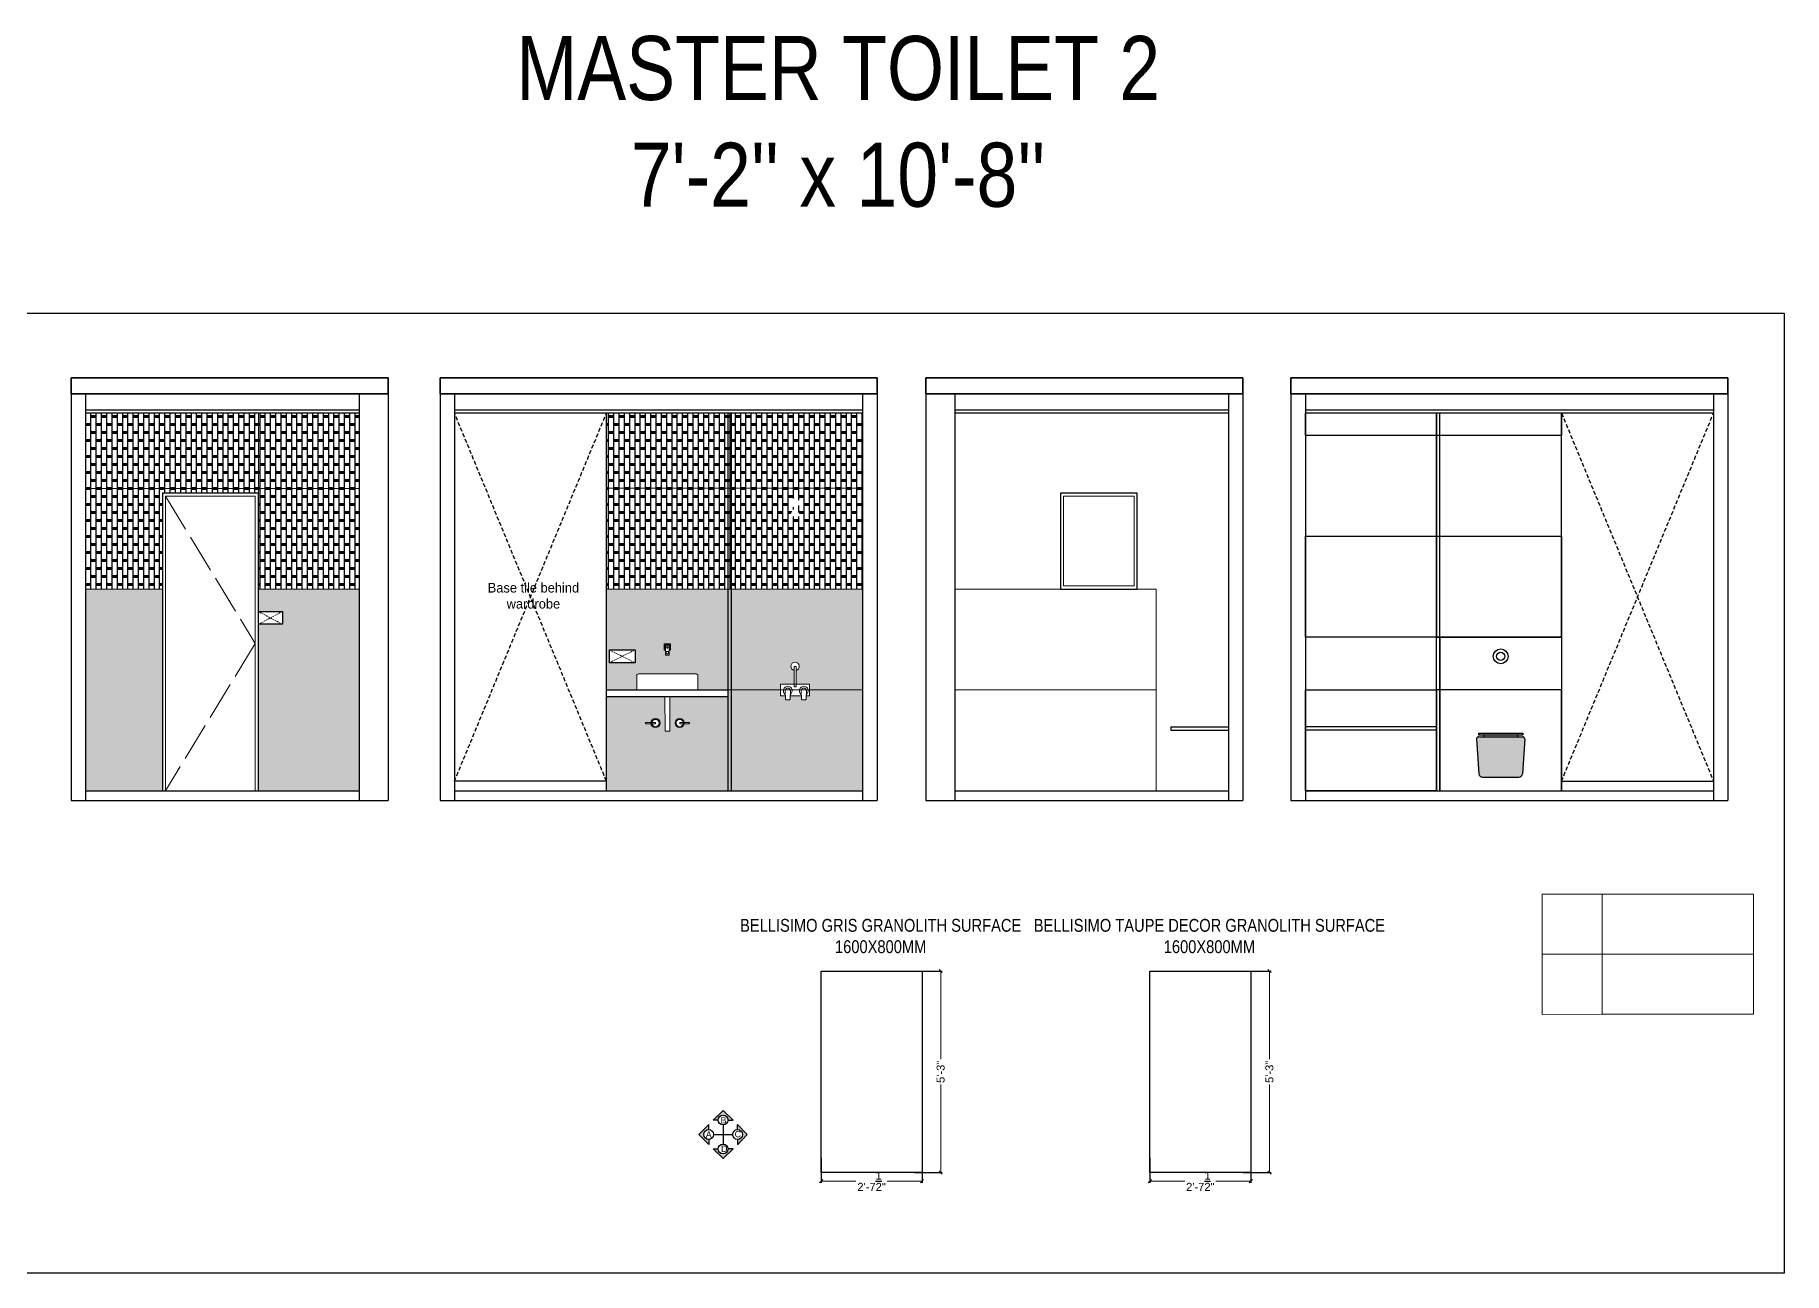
# Model space of a CAD drawing. Header units: millimetres. Extents: x 56222 to 3066687, y -650199 to -121287.
# Drawn here: x 149100 to 149646, y -185413 to -185026 of the extents above; entities that cross this region are included whole.
import ezdxf

# ---------------------------------------------------------------- set-up
doc = ezdxf.new("R2010")
doc.units = ezdxf.units.MM
doc.header["$MEASUREMENT"] = 0
doc.header["$PDMODE"] = 35
for name, pattern in [('ACAD_ISO02W100', [15, 12, -3]), ('DASHED', [0.75, 0.5, -0.25]), ('DASHED2', [0.375, 0.25, -0.125])]:
    doc.linetypes.add(name, pattern=pattern)
doc.layers.get('Defpoints').update_dxf_attribs({"color": 220})
for name, color, linetype, lineweight in [('dim05', 1, 'Continuous', 13), ('DIMENSIONS', 164, 'Continuous', 9), ('ELEC.', 5, 'Continuous', 20), ('FIRST FLOOR ( TEXT )', 7, 'Continuous', 9), ('Flooring', 253, 'Continuous', 30), ('FUR', 250, 'Continuous', 0), ('FURNITURE', 32, 'Continuous', 9), ('HACHA', 253, 'Continuous', 5), ('INT-MISCELLENOUS', 250, 'Continuous', 0), ('SECOND FLOOR ( TEXT )', 7, 'Continuous', 9), ('Text', 7, 'Continuous', 15), ('UTILITY', 48, 'Continuous', 9), ('wall', 7, 'Continuous', 30), ('XX~SLAB ( BEAM )~ ( DIM )', 7, 'Continuous', 9), ('XX~STR BEAM', 5, 'ACAD_ISO02W100', 9)]:
    doc.layers.add(name, color=color, linetype=linetype, lineweight=lineweight)
doc.layers.add('hatch', color=253, linetype='Continuous', lineweight=0, transparency=0.4)
doc.layers.add('SANIT', color=232, linetype='Continuous')
doc.layers.add('str coll', color=6, linetype='Continuous')
doc.styles.add('Arial', font='arial.ttf')
doc.styles.add("Cn_BT_0'-0", font='swissc.ttf')
doc.styles.add('DATE', font='swissc.ttf', dxfattribs={"height": 6.75})
doc.styles.add('KATHA', font='swissc.ttf')
doc.styles.get("Standard").update_dxf_attribs({"font": 'arial.ttf', "height": 6})
doc.dimstyles.new('ISO-25', dxfattribs={"dimtxt": 2.5, "dimasz": 1, "dimexe": 0.5, "dimexo": 1, "dimtad": 0, "dimdec": 1, "dimlunit": 4, "dimtxsty": 'Standard', "dimblk": 'OBLIQUE', "dimcen": 2.5, "dimclrd": 1, "dimclre": 1, "dimclrt": 5, "dimadec": 0, "dimazin": 0, "dimtfac": 1, "dimtdec": 1, "dimtmove": 0, "dimatfit": 3, "dimfxl": 1, "dimlwd": -1, "dimarcsym": 0})
pattern_1 = [(90, (-5360.7892, -4234.5419), (-1.65, 1e-16), []), (180, (-5360.7892, -4230.042), (-1.65, -2.5), [1.65, -1.65]), (180, (-5360.7892, -4230.542), (-1.65, -2.5), [1.65, -1.65]), (90, (-5361.0642, -4230.0419), (-1.65, 2.5), [-4.5, 0.5]), (90, (-5361.3392, -4230.0419), (-1.65, 2.5), [-4.5, 0.5]), (90, (-5361.6142, -4230.0419), (-1.65, 2.5), [-4.5, 0.5]), (90, (-5361.8892, -4230.0419), (-1.65, 2.5), [-4.5, 0.5]), (90, (-5362.1642, -4230.0419), (-1.65, 2.5), [-4.5, 0.5])]
pattern_2 = [(140, (-5360.7892, -4234.5419), (0.062752135, 0.7172601826), [0.075, -0.825]), (85, (-5360.7892, -4234.5419), (-0.7521921337, -0.1387513336), [0.06, -0.66]), (190.45144446, (-5360.78395, -4234.4821), (-0.689439991, 0.5785088467), [0.063740192, -0.701142112]), (136.1842, (-5360.9892, -4234.5419), (0.1655192808, 1.0672413307), [0.1125, -1.2375]), (186.6356355, (-5360.9754, -4234.4529), (-0.974118601, 0.9346619457), [0.095610342, -1.05171376]), (81.184164, (-5360.9892, -4234.5419), (-0.9741186003, 0.934661945), [0.09, -0.990000001]), (111, (-5360.9392, -4234.4419), (0.4026188907, 0.5969070521), [0.075, -0.825]), (56, (-5360.9392, -4234.4419), (-0.725150045, 0.243315332), [0.06, -0.66]), (161.45144474, (-5360.9056, -4234.3921), (-0.3225311528, 0.8402223767), [0.06374019, -0.701142112]), (127.5, (-5360.78918, -4234.54188), (-0.33289385383, 0.01215985532), [0, -0.652, 0, -0.67, 0, -0.6625]), (97.5, (-5360.7892, -4234.54188), (-0.3944117119, 0.26306953744), [0, -0.382, 0, -0.637, 0, -0.2525]), (57.5, (-5360.78918, -4234.76488), (0.02255487173, 0.53382243617), [0, -0.25, 0, -0.78, 0, -1.035]), (47.5, (-5360.7892, -4234.86488), (-0.1001049823, 0.5831861693), [0, -0.325, 0, -0.518, 0, -0.735])]

# ---------------------------------------------------------------- blocks, each defined once
blk = doc.blocks.new('sda sdasd')
at = {"ltscale": 0.25, "true_color": 0xffffff}
h = blk.add_hatch(color=7, dxfattribs=at)
h.dxf.hatch_style = 1
h.paths.add_polyline_path([(46521.76, -32072.17, 0.433848), (46521.2, -32071.58), (46507.32, -32071.58, 0.433848), (46506.76, -32072.17), (46507.49, -32083.1, 0.394848), (46508.6, -32084.15), (46519.92, -32084.15, 0.394848), (46521.03, -32083.1)])
h.paths.add_polyline_path([(46521.2, -32070.46), (46507.32, -32070.46), (46507.32, -32071.02), (46521.2, -32071.02)])
h.paths.add_polyline_path([(46519.53, -32071.02), (46508.99, -32071.02), (46508.99, -32071.58), (46519.53, -32071.58)])
at = {"layer": 'SANIT'}
for p, q in [((46506.76, -32072.17), (46507.49, -32083.1)), ((46507.32, -32070.46), (46507.32, -32071.02)), ((46507.32, -32070.46), (46521.2, -32070.46)), ((46507.32, -32071.02), (46521.2, -32071.02)), ((46507.32, -32071.58), (46521.2, -32071.58)), ((46508.99, -32071.02), (46508.99, -32071.58)), ((46519.53, -32071.02), (46519.53, -32071.58)), ((46521.76, -32072.17), (46521.03, -32083.1)), ((46521.2, -32070.46), (46521.2, -32071.02)), ((46508.6, -32084.15), (46519.92, -32084.15))]:
    blk.add_line(p, q, dxfattribs=at)
for centre, radius, start, end in [((46507.32, -32072.14), 0.558, 90, 183.8141), ((46521.2, -32072.14), 0.558, 356.1859, 90), ((46508.6, -32083.03), 1.12, 183.8141, 270), ((46519.92, -32083.03), 1.12, 270, 356.1859)]:
    blk.add_arc(centre, radius, start, end, dxfattribs=at)
blk = doc.blocks.new('28')
at = {"layer": 'INT-MISCELLENOUS'}
for p, q in [((2734, 15226), (2801, 15226)), ((2734, 15158), (2734, 15225)), ((2747, 15158), (2734, 15158)), ((2744, 15215), (2744, 15169)), ((2744, 15214), (2744, 15170)), ((2791, 15215), (2745, 15215)), ((2745, 15214), (2745, 15170)), ((2746, 15213), (2745, 15191)), ((2745, 15190), (2745, 15169)), ((2745, 15169), (2745, 15169)), ((2745, 15169), (2747, 15169)), ((2790, 15215), (2746, 15215)), ((2790, 15215), (2746, 15215)), ((2746, 15213), (2748, 15212)), ((2746, 15168), (2747, 15168)), ((2746, 15168), (2747, 15168)), ((2789, 15213), (2747, 15213)), ((2747, 15166), (2747, 15105)), ((2748, 15212), (2748, 15105)), ((2788, 15192), (2748, 15192)), ((2788, 15104), (2748, 15104)), ((2748, 15104), (2748, 15104)), ((2756, 15143), (2756, 15122)), ((2778, 15145), (2758, 15145)), ((2758, 15120), (2778, 15120)), ((2763, 15192), (2773, 15192)), ((2768, 15212), (2768, 15172)), ((2780, 15122), (2780, 15143)), ((2788, 15212), (2790, 15213)), ((2788, 15105), (2788, 15212)), ((2788, 15104), (2788, 15104)), ((2789, 15169), (2790, 15169)), ((2789, 15168), (2791, 15168)), ((2789, 15168), (2790, 15168)), ((2789, 15168), (2790, 15168)), ((2789, 15105), (2789, 15166)), ((2801, 15158), (2789, 15158)), ((2791, 15191), (2790, 15213)), ((2790, 15169), (2790, 15169)), ((2791, 15170), (2791, 15214)), ((2791, 15169), (2791, 15190)), ((2792, 15169), (2792, 15215)), ((2792, 15170), (2792, 15214)), ((2802, 15225), (2802, 15158))]:
    blk.add_line(p, q, dxfattribs=at)
for centre, radius, start, end in [((2734, 15225), 0.5, 90, 180), ((2734, 15158), 0.5, 180, 270), ((2745, 15215), 0.5, 90, 180), ((2746, 15214), 1.75, 90, 180), ((2746, 15170), 1.75, 180, 270), ((2745, 15169), 0.5, 180, 270), ((2746, 15214), 1.54, 90, 180), ((2745, 15190), 0.5, 176.8709, 180.0001), ((2746, 15170), 1.54, 180, 270), ((2745, 15169), 0.5, 180.0001, 270), ((2747, 15213), 0.5, 90, 176.8709), ((2748, 15105), 0.5, 180, 270), ((2788, 15105), 0.5, 270, 0), ((2789, 15213), 0.5, 3.1291, 90), ((2790, 15214), 1.75, 0, 90), ((2790, 15214), 1.54, 0, 90), ((2790, 15170), 1.75, 270, 0), ((2790, 15170), 1.54, 270, 0), ((2790, 15169), 0.5, 270, 359.9999), ((2791, 15215), 0.5, 0, 90), ((2790, 15190), 0.5, 0, 3.1291), ((2791, 15169), 0.5, 270, 0), ((2801, 15225), 0.5, 0, 90), ((2801, 15158), 0.5, 270, 0)]:
    blk.add_arc(centre, radius, start, end, dxfattribs=at)
blk.add_ellipse((2789, 15166), major_axis=(0, -3.5), ratio=0.087489, start_param=4.267199, end_param=4.712542, dxfattribs=at)
for points, knots in [([(2747, 15169), (2747, 15169), (2747, 15169), (2747, 15169), (2747, 15168), (2747, 15167), (2747, 15167), (2747, 15166)], [0.1341546, 0.1341546, 0.1341546, 0.1341546, 0.2729105, 0.4084535, 0.5742392, 0.7712264, 1, 1, 1, 1]), ([(2756, 15143), (2756, 15143), (2756, 15144), (2756, 15144), (2757, 15145), (2757, 15145), (2758, 15145)], [0, 0, 0, 0, 0.263778, 0.516477, 0.767899, 1, 1, 1, 1]), ([(2758, 15120), (2757, 15120), (2757, 15120), (2756, 15121), (2756, 15122), (2756, 15122), (2756, 15122)], [0, 0, 0, 0, 0.263778, 0.516477, 0.767899, 1, 1, 1, 1]), ([(2778, 15145), (2778, 15145), (2779, 15145), (2780, 15144), (2780, 15144), (2780, 15143), (2780, 15143)], [0, 0, 0, 0, 0.263778, 0.516477, 0.767899, 1, 1, 1, 1]), ([(2780, 15122), (2780, 15122), (2780, 15121), (2780, 15121), (2779, 15120), (2778, 15120), (2778, 15120)], [0, 0, 0, 0, 0.263778, 0.516477, 0.767899, 1, 1, 1, 1]), ([(2789, 15168), (2789, 15168), (2789, 15168), (2789, 15169), (2789, 15169), (2789, 15169), (2789, 15169), (2789, 15169)], [0, 0, 0, 0, 0.01693, 0.2332864, 0.4356781, 0.6238469, 0.7791071, 0.7791071, 0.7791071, 0.7791071])]:
    blk.add_open_spline(points, degree=3, knots=knots, dxfattribs=at)
blk = doc.blocks.new('404COK-E')
for p, q in [((0.82, 0, 1), (0.7, -2.68, 1)), ((-0.82, 0, 1), (-0.7, -2.68, 1)), ((-0.57, -2.8, 1), (0.57, -2.8, 1))]:
    blk.add_line(p, q)
for centre, radius, start, end in [((0, 0, 1), 1.38, 304.096, 235.904), ((0, 0, 1), 0.824, 0, 180), ((-0.57, -2.68, 1), 0.125, 180, 270), ((0.57, -2.68, 1), 0.125, 270, 0)]:
    blk.add_arc(centre, radius, start, end)
blk = doc.blocks.new('_Oblique')
at = {"layer": 'wall', "color": 0, "lineweight": -2}
blk.add_line((-0.5, -0.5), (0.5, 0.5), dxfattribs=at)
blk = doc.blocks.new('*D775')
at = {"layer": 'Defpoints', "color": 0, "lineweight": 25, "transparency": 16777216}
for p in [(149373.4, -185318.42), (149373.4, -185381.37), (149382.58, -185381.37)]:
    blk.add_point(p, dxfattribs=at)
at = {"layer": 'dim05', "color": 1, "linetype": 'Continuous', "lineweight": -2, "transparency": 16777216}
for p, q in [((149374.4, -185318.42), (149383.08, -185318.42)), ((149374.4, -185381.37), (149383.08, -185381.37))]:
    blk.add_line(p, q, dxfattribs=at)
at = {"layer": 'dim05', "color": 1, "linetype": 'Continuous', "transparency": 16777216}
for p, q in [((149382.58, -185318.42), (149382.58, -185345.95)), ((149382.58, -185381.37), (149382.58, -185353.84))]:
    blk.add_line(p, q, dxfattribs=at)
at = {"layer": 'dim05', "color": 1, "transparency": 16777216}
for p, rotation in [((149382.58, -185318.42), 90), ((149382.58, -185381.37), 270)]:
    blk.add_blockref('_Oblique', p, dxfattribs=dict(at, rotation=rotation))
at = {"layer": 'dim05', "color": 5, "lineweight": 25, "transparency": 16777216, "insert": (149382.58, -185349.9), "char_height": 2.5, "attachment_point": 5, "rotation": 90, "style": 'Arial'}
blk.add_mtext('5\'-3"', dxfattribs=at)
blk = doc.blocks.new('*D776')
at = {"layer": 'Defpoints', "color": 0, "lineweight": 25, "transparency": 16777216}
for p in [(149345.26, -185375.71), (149376.75, -185375.71), (149376.75, -185384.07)]:
    blk.add_point(p, dxfattribs=at)
at = {"layer": 'dim05', "color": 1, "linetype": 'Continuous', "lineweight": -2, "transparency": 16777216}
for p, q in [((149345.26, -185376.71), (149345.26, -185384.57)), ((149376.75, -185376.71), (149376.75, -185384.57))]:
    blk.add_line(p, q, dxfattribs=at)
at = {"layer": 'dim05', "color": 1, "linetype": 'Continuous', "transparency": 16777216}
for p, q in [((149345.26, -185384.07), (149356.12, -185384.07)), ((149376.75, -185384.07), (149365.88, -185384.07))]:
    blk.add_line(p, q, dxfattribs=at)
at = {"layer": 'dim05', "color": 1, "transparency": 16777216, "rotation": 180}
blk.add_blockref('_Oblique', (149345.26, -185384.07), dxfattribs=at)
at = {"layer": 'dim05', "color": 1, "transparency": 16777216}
blk.add_blockref('_Oblique', (149376.75, -185384.07), dxfattribs=at)
at = {"layer": 'dim05', "color": 5, "lineweight": 25, "transparency": 16777216, "insert": (149361, -185384.07), "char_height": 2.5, "attachment_point": 5, "style": 'Arial'}
blk.add_mtext('2\'-7{\\H1x;\\S1/2;}"', dxfattribs=at)
blk = doc.blocks.new('*D777')
at = {"layer": 'Defpoints', "color": 0, "lineweight": 25, "transparency": 16777216}
for p in [(149476.08, -185318.42), (149476.08, -185381.37), (149485.27, -185381.37)]:
    blk.add_point(p, dxfattribs=at)
at = {"layer": 'dim05', "color": 1, "linetype": 'Continuous', "lineweight": -2, "transparency": 16777216}
for p, q in [((149477.08, -185318.42), (149485.77, -185318.42)), ((149477.08, -185381.37), (149485.77, -185381.37))]:
    blk.add_line(p, q, dxfattribs=at)
at = {"layer": 'dim05', "color": 1, "linetype": 'Continuous', "transparency": 16777216}
for p, q in [((149485.27, -185318.42), (149485.27, -185345.95)), ((149485.27, -185381.37), (149485.27, -185353.84))]:
    blk.add_line(p, q, dxfattribs=at)
at = {"layer": 'dim05', "color": 1, "transparency": 16777216}
for p, rotation in [((149485.27, -185318.42), 90), ((149485.27, -185381.37), 270)]:
    blk.add_blockref('_Oblique', p, dxfattribs=dict(at, rotation=rotation))
at = {"layer": 'dim05', "color": 5, "lineweight": 25, "transparency": 16777216, "insert": (149485.27, -185349.9), "char_height": 2.5, "attachment_point": 5, "rotation": 90, "style": 'Arial'}
blk.add_mtext('5\'-3"', dxfattribs=at)
blk = doc.blocks.new('*D778')
at = {"layer": 'Defpoints', "color": 0, "lineweight": 25, "transparency": 16777216}
for p in [(149447.94, -185375.71), (149479.44, -185375.71), (149479.44, -185384.07)]:
    blk.add_point(p, dxfattribs=at)
at = {"layer": 'dim05', "color": 1, "linetype": 'Continuous', "lineweight": -2, "transparency": 16777216}
for p, q in [((149447.94, -185376.71), (149447.94, -185384.57)), ((149479.44, -185376.71), (149479.44, -185384.57))]:
    blk.add_line(p, q, dxfattribs=at)
at = {"layer": 'dim05', "color": 1, "linetype": 'Continuous', "transparency": 16777216}
for p, q in [((149447.94, -185384.07), (149458.81, -185384.07)), ((149479.44, -185384.07), (149468.57, -185384.07))]:
    blk.add_line(p, q, dxfattribs=at)
at = {"layer": 'dim05', "color": 1, "transparency": 16777216, "rotation": 180}
blk.add_blockref('_Oblique', (149447.94, -185384.07), dxfattribs=at)
at = {"layer": 'dim05', "color": 1, "transparency": 16777216}
blk.add_blockref('_Oblique', (149479.44, -185384.07), dxfattribs=at)
at = {"layer": 'dim05', "color": 5, "lineweight": 25, "transparency": 16777216, "insert": (149463.69, -185384.07), "char_height": 2.5, "attachment_point": 5, "style": 'Arial'}
blk.add_mtext('2\'-7{\\H1x;\\S1/2;}"', dxfattribs=at)

msp = doc.modelspace()

# ---------------------------------------------------------------- hatches: boundary and pattern name
at = {"layer": 'hatch', "linetype": 'Continuous', "lineweight": 25, "true_color": 0xaf7d28}
h = msp.add_hatch(dxfattribs=at)
h.set_pattern_fill('BRSTONE', color=45, scale=5, angle=90)
h.set_pattern_definition(pattern_1)
h.paths.add_polyline_path([(149169.471, -185144.157), (149115.471, -185144.157), (149115.471, -185167.711), (149169.471, -185167.711)])
h = msp.add_hatch(dxfattribs=at)
h.set_pattern_fill('BRSTONE', color=45, scale=5, angle=90)
h.set_pattern_definition(pattern_1)
h.paths.add_polyline_path([(149200.971, -185144.157), (149169.471, -185144.157), (149169.471, -185167.711), (149200.971, -185167.711)])
h.paths.add_polyline_path([(149200.971, -185167.711), (149169.471, -185167.711), (149169.471, -185199.207), (149200.971, -185199.207)])
h.paths.add_polyline_path([(149139.471, -185169.157), (149169.471, -185169.157), (149169.471, -185167.711), (149115.471, -185167.711), (149115.471, -185199.207), (149139.471, -185199.207)])
h = msp.add_hatch(dxfattribs=at)
h.set_pattern_fill('BRSTONE', color=45, scale=5, angle=90)
h.set_pattern_definition(pattern_1)
h.paths.add_polyline_path([(149316.195, -185144.157), (149278.195, -185144.157), (149278.195, -185167.669), (149316.195, -185167.669)])
h.paths.add_polyline_path([(149358.195, -185144.157), (149317.195, -185144.157), (149317.195, -185167.669), (149358.195, -185167.669)])
h.paths.add_polyline_path([(149358.195, -185167.669), (149317.195, -185167.669), (149317.195, -185199.165), (149358.195, -185199.165)])
h.paths.add_polyline_path([(149339.126, -185176.455), (149335.093, -185176.455), (149336.637, -185174.282), (149336.637, -185173.535, -5.8284271), (149337.583, -185173.535), (149337.583, -185174.282)], flags=16)
h.paths.add_polyline_path([(149316.195, -185167.669), (149278.195, -185167.669), (149278.195, -185199.165), (149316.195, -185199.165)])
h = msp.add_hatch(dxfattribs=at)
h.set_pattern_fill('BRSTONE', color=45, scale=5, angle=90)
h.set_pattern_definition(pattern_1)
h.paths.add_polyline_path([(149317.195, -185167.669), (149316.195, -185167.669), (149316.195, -185199.165), (149317.195, -185199.165)])
h.paths.add_polyline_path([(149317.195, -185144.157), (149316.195, -185144.157), (149316.195, -185167.669), (149317.195, -185167.669)])
at = {"layer": 'hatch', "linetype": 'Continuous', "lineweight": 25, "true_color": 0xc7c8ca}
h = msp.add_hatch(dxfattribs=at)
h.set_pattern_fill('AR-CONC', color=9, scale=0.1, angle=90)
h.set_pattern_definition(pattern_2)
h.paths.add_polyline_path([(149200.971, -185199.207), (149169.475, -185199.207), (149169.475, -185206.157), (149176.971, -185206.157), (149176.971, -185210.157), (149169.475, -185210.157), (149169.475, -185262.157), (149200.971, -185262.157)])
h.paths.add_polyline_path([(149139.471, -185199.207), (149115.471, -185199.207), (149115.471, -185262.157), (149139.471, -185262.157)])
h = msp.add_hatch(dxfattribs=at)
h.set_pattern_fill('AR-CONC', color=9, scale=0.1, angle=90)
h.set_pattern_definition(pattern_2)
h.paths.add_polyline_path([(149358.195, -185199.165), (149317.195, -185199.165), (149317.195, -185230.661), (149332.577, -185230.661), (149332.577, -185228.854), (149336.809, -185228.854), (149336.809, -185224.596, -8.6729283), (149337.41, -185224.596), (149337.41, -185228.854), (149341.642, -185228.854), (149341.642, -185230.661), (149358.195, -185230.661)])
h.paths.add_polyline_path([(149316.195, -185199.165), (149278.195, -185199.165), (149278.195, -185230.661), (149287.678, -185230.661), (149287.678, -185226.159, -0.4142136), (149288.178, -185225.659), (149306.212, -185225.659, -0.4142136), (149306.712, -185226.159), (149306.712, -185230.661), (149316.195, -185230.661)])
h.paths.add_polyline_path([(149298.195, -185218.252), (149297.802, -185218.252), (149297.802, -185219.823), (149296.609, -185219.823), (149296.588, -185219.823), (149296.588, -185218.252), (149296.195, -185218.252), (149296.195, -185216.252), (149298.195, -185216.252)], flags=16)
h.paths.add_polyline_path([(149296.527, -185216.564, 1.3791806), (149296.508, -185216.584, -0.1384737)], flags=0)
h.paths.add_polyline_path([(149296.507, -185216.609), (149296.501, -185216.609), (149296.501, -185216.613), (149296.507, -185216.613)], flags=0)
h.paths.add_polyline_path([(149297.891, -185217.947), (149297.795, -185217.947), (149297.795, -185217.252), (149296.595, -185217.252), (149296.529, -185217.933, -1), (149296.5, -185217.933), (149296.5, -185216.556), (149297.891, -185216.556)], flags=0)
h.paths.add_polyline_path([(149296.52, -185217.854, 0.4212853), (149296.513, -185217.928), (149296.52, -185217.928)], flags=0)
h.paths.add_polyline_path([(149297.87, -185217.288), (149297.834, -185216.627, 0.3983068), (149297.819, -185216.613), (149296.571, -185216.613, 1.0215293), (149296.571, -185216.642), (149296.556, -185216.627), (149296.555, -185216.654, -1.0243122), (149296.552, -185216.564), (149297.838, -185216.564), (149297.838, -185216.558), (149297.83, -185216.558), (149297.83, -185216.558, -0.3170988), (149297.883, -185216.585), (149297.883, -185217.894), (149297.889, -185217.894), (149297.87, -185217.289, 0.0136541)], flags=0)
h.paths.add_polyline_path([(149297.87, -185217.934), (149297.87, -185217.913, -0.4142132), (149297.856, -185217.928), (149297.804, -185217.928), (149297.804, -185217.933, 0.3679305)], flags=0)
h.paths.add_polyline_path([(149297.555, -185219.353), (149296.835, -185219.353), (149296.835, -185218.632), (149297.555, -185218.632)], flags=0)
h.paths.add_polyline_path([(149287.101, -185218.157), (149287.101, -185222.157), (149279.101, -185222.157), (149279.101, -185218.157)], flags=16)
h.paths.add_polyline_path([(149358.195, -185230.661), (149341.642, -185230.661), (149341.642, -185232.468), (149340.576, -185232.468), (149340.524, -185233.564, -0.4142136), (149340.399, -185233.689), (149339.251, -185233.689, -0.3871275), (149339.127, -185233.576), (149339.075, -185232.468), (149335.576, -185232.468), (149335.524, -185233.564, -0.4142136), (149335.399, -185233.689), (149334.251, -185233.689, -0.3871275), (149334.127, -185233.576), (149334.075, -185232.468), (149332.577, -185232.468), (149332.577, -185230.661), (149317.195, -185230.661), (149317.195, -185262.157), (149358.195, -185262.157)])
h.paths.add_polyline_path([(149316.195, -185232.661), (149297.951, -185232.661), (149298.029, -185243.544), (149296.517, -185243.544), (149296.439, -185232.661), (149278.195, -185232.661), (149278.195, -185262.157), (149316.195, -185262.157)])
h.paths.add_polyline_path([(149304.133, -185241.185), (149302.471, -185241.185, -0.9305321), (149299.629, -185240.98, -0.9305321), (149302.471, -185240.775), (149304.133, -185240.775)], flags=16)
h.paths.add_polyline_path([(149299.914, -185240.98, -1), (149302.2, -185240.98, -1)], flags=0)
h.paths.add_polyline_path([(149292.075, -185241.185), (149290.413, -185241.185), (149290.413, -185240.775), (149292.075, -185240.775, -0.9305321), (149294.917, -185240.98, -0.9305321)], flags=16)
h.paths.add_polyline_path([(149292.346, -185240.98, -1), (149294.631, -185240.98, -1)], flags=0)
h = msp.add_hatch(dxfattribs=at)
h.set_pattern_fill('AR-CONC', color=9, scale=0.1, angle=90)
h.set_pattern_definition(pattern_2)
h.paths.add_polyline_path([(149317.195, -185230.661), (149316.195, -185230.661), (149316.195, -185262.157), (149317.195, -185262.157)])
h.paths.add_polyline_path([(149317.195, -185199.165), (149316.195, -185199.165), (149316.195, -185230.661), (149317.195, -185230.661)])
at = {"layer": 'Text', "true_color": 0x939598}
h = msp.add_hatch(color=252, dxfattribs=at)
h.dxf.hatch_style = 1
h.paths.add_polyline_path([(149322.157, -185369.52), (149319.133, -185366.372), (149319.133, -185367.982, -1), (149319.133, -185371.057), (149319.133, -185372.667)])
h.paths.add_polyline_path([(149317.768, -185374.031), (149316.159, -185374.031, -0.4142136), (149314.621, -185375.569, -0.4142136), (149313.084, -185374.031), (149311.474, -185374.031), (149314.621, -185377.056)])
h.paths.add_polyline_path([(149310.11, -185372.667), (149310.11, -185371.057, -1), (149310.11, -185367.982), (149310.11, -185366.372), (149307.085, -185369.52)])
h.paths.add_polyline_path([(149314.621, -185363.471, -0.4142136), (149316.159, -185365.008), (149317.768, -185365.008), (149314.621, -185361.984), (149311.474, -185365.008), (149313.084, -185365.008, -0.4142136)])

# ---------------------------------------------------------------- linework, layer by layer
at = {"color": 6, "lineweight": 30}
for p, q in [((149115.471, -185143.157), (149200.971, -185143.157)), ((149115.471, -185144.157), (149200.971, -185144.157)), ((149230.695, -185143.157), (149358.195, -185143.157)), ((149230.695, -185144.157), (149358.195, -185144.157)), ((149386.979, -185143.157), (149472.479, -185143.157)), ((149386.979, -185144.157), (149472.479, -185144.157)), ((149496.504, -185143.157), (149624.004, -185143.157)), ((149496.504, -185144.157), (149624.004, -185144.157))]:
    msp.add_line(p, q, dxfattribs=at)
at = {"color": 3, "lineweight": 30, "ltscale": 0.25}
for radius in [2.304, 1.304]:
    msp.add_circle((149557.504, -185220.157), radius, dxfattribs=at)
at = {"layer": 'dim05', "color": 1, "lineweight": 35}
for p, q in [((149110.971, -185133.157), (149209.971, -185133.157)), ((149110.971, -185133.157), (149110.971, -185138.217)), ((149209.971, -185133.157), (149209.971, -185138.217)), ((149226.195, -185133.157), (149362.695, -185133.157)), ((149226.195, -185133.157), (149226.195, -185138.217)), ((149362.695, -185133.157), (149362.695, -185138.217)), ((149377.979, -185133.157), (149476.979, -185133.157)), ((149377.979, -185133.157), (149377.979, -185138.217, -0.126)), ((149476.979, -185133.157), (149476.979, -185138.217, -0.126)), ((149492.004, -185133.157), (149628.504, -185133.157)), ((149492.004, -185133.157), (149492.004, -185138.217)), ((149628.504, -185133.157), (149628.504, -185138.217)), ((149110.971, -185138.217), (149209.971, -185138.217)), ((149226.195, -185138.217), (149362.695, -185138.217)), ((149377.979, -185138.217), (149476.979, -185138.217)), ((149492.004, -185138.217), (149628.504, -185138.217))]:
    msp.add_line(p, q, dxfattribs=at)
at = {"layer": 'DIMENSIONS', "color": 18, "lineweight": 30, "true_color": 0x000000}
for p, q in [((149314.621, -185361.932), (149311.474, -185364.957)), ((149314.621, -185361.932), (149317.768, -185364.957)), ((149307.085, -185369.468), (149310.11, -185366.321)), ((149310.11, -185367.931), (149310.11, -185366.321)), ((149313.084, -185364.957), (149311.474, -185364.957)), ((149316.159, -185364.957), (149317.768, -185364.957)), ((149319.133, -185367.931), (149319.133, -185366.321)), ((149322.157, -185369.52), (149319.133, -185366.372)), ((149307.085, -185369.468), (149310.11, -185372.616)), ((149310.11, -185371.006), (149310.11, -185372.616))]:
    msp.add_line(p, q, dxfattribs=at)
at = {"layer": 'Flooring', "ltscale": 4}
for p, q in [((149115.471, -185262.157), (149200.971, -185262.157)), ((149230.695, -185262.157), (149358.195, -185262.157)), ((149386.979, -185262.157), (149472.479, -185262.157)), ((149496.504, -185262.157), (149624.004, -185262.157))]:
    msp.add_line(p, q, dxfattribs=at)
at = {"layer": 'FURNITURE', "lineweight": 30}
for p, q in [((149278.195, -185262.157, -0.126), (149278.195, -185144.157, -0.126)), ((149576.504, -185214.157), (149576.504, -185144.157)), ((149454.479, -185242.157, -0.126), (149472.479, -185242.157, -0.126)), ((149454.479, -185242.157, -0.126), (149454.479, -185243.157, -0.126)), ((149537.504, -185242.157, -0.126), (149496.504, -185242.157, -0.126)), ((149454.479, -185243.157, -0.126), (149472.479, -185243.157, -0.126)), ((149537.504, -185243.157, -0.126), (149496.504, -185243.157, -0.126)), ((149278.195, -185259.157), (149230.695, -185259.157)), ((149576.504, -185259.157, -0.126), (149624.004, -185259.157))]:
    msp.add_line(p, q, dxfattribs=at)
at = {"layer": 'FURNITURE', "color": 9, "linetype": 'ACAD_ISO02W100', "lineweight": 5, "true_color": 0xc7c8ca}
for p, q in [((149140.471, -185170.157), (149168.471, -185216.157)), ((149168.471, -185216.157), (149140.471, -185262.157))]:
    msp.add_line(p, q, dxfattribs=at)
at = {"layer": 'FURNITURE', "color": 8}
for points in [[(149169.471, -185167.711), (149169.471, -185144.157), (149115.471, -185144.157), (149115.471, -185167.711)], [(149169.471, -185167.711), (149169.471, -185144.157), (149200.971, -185144.157), (149200.971, -185167.711)], [(149169.471, -185167.711), (149169.471, -185199.207), (149200.971, -185199.207), (149200.971, -185167.711)], [(149169.475, -185199.207), (149200.971, -185199.207), (149200.971, -185262.157), (149169.475, -185262.157)], [(149449.929, -185230.661), (149449.929, -185199.165), (149386.979, -185199.165), (149386.979, -185230.661)], [(149449.929, -185230.661), (149449.929, -185262.157), (149386.979, -185262.157), (149386.979, -185230.661)]]:
    msp.add_lwpolyline(points, close=True, dxfattribs=at)
at = {"layer": 'FURNITURE', "color": 8, "elevation": -0.126}
for points in [[(149317.195, -185167.669), (149317.195, -185144.157), (149278.195, -185144.157), (149278.195, -185167.669)], [(149317.195, -185167.669), (149317.195, -185144.157), (149358.195, -185144.157), (149358.195, -185167.669)], [(149317.195, -185167.669), (149317.195, -185199.165), (149278.195, -185199.165), (149278.195, -185167.669)], [(149317.195, -185167.669), (149317.195, -185199.165), (149358.195, -185199.165), (149358.195, -185167.669)], [(149317.195, -185230.661), (149317.195, -185199.165), (149278.195, -185199.165), (149278.195, -185230.661)], [(149317.195, -185230.661), (149317.195, -185199.165), (149358.195, -185199.165), (149358.195, -185230.661)], [(149317.195, -185230.661), (149317.195, -185262.157), (149278.195, -185262.157), (149278.195, -185230.661)], [(149317.195, -185230.661), (149317.195, -185262.157), (149358.195, -185262.157), (149358.195, -185230.661)]]:
    msp.add_lwpolyline(points, close=True, dxfattribs=at)
at = {"layer": 'FURNITURE', "color": 8}
for points in [[(149139.471, -185199.207), (149115.471, -185199.207), (149115.471, -185167.711), (149169.471, -185167.711), (149169.471, -185199.207)], [(149139.471, -185262.157), (149115.471, -185262.157), (149115.471, -185199.207), (149139.471, -185199.207)]]:
    msp.add_lwpolyline(points, dxfattribs=at)
at = {"layer": 'FURNITURE'}
for points in [[(149570.431, -185313.176), (149570.431, -185294.426), (149589.187, -185294.426), (149589.187, -185313.176)], [(149636.431, -185313.176), (149636.431, -185294.426), (149589.187, -185294.426), (149589.187, -185313.176)], [(149570.431, -185313.218), (149570.431, -185332.009), (149589.187, -185331.926), (149589.187, -185313.135)], [(149636.431, -185313.176), (149636.431, -185331.926), (149589.187, -185331.926), (149589.187, -185313.176)]]:
    msp.add_lwpolyline(points, close=True, dxfattribs=at)
at = {"layer": 'HACHA', "color": 5, "lineweight": 30}
for p, q in [((149316.195, -185262.157, -0.126), (149316.195, -185144.157, -0.126)), ((149317.195, -185262.157, -0.126), (149317.195, -185144.157, -0.126)), ((149537.504, -185262.157, -0.126), (149537.504, -185144.157, -0.126)), ((149538.504, -185262.157, -0.126), (149538.504, -185144.157, -0.126))]:
    msp.add_line(p, q, dxfattribs=at)
at = {"layer": 'str coll', "color": 252, "lineweight": 5, "true_color": 0x939598, "elevation": -0.126}
for points in [[(149296.439, -185232.661), (149297.951, -185232.661), (149298.029, -185243.544), (149296.517, -185243.544)], [(149293.488, -185240.775), (149290.413, -185240.775), (149290.413, -185241.185), (149293.488, -185241.185)], [(149301.057, -185240.775), (149304.133, -185240.775), (149304.133, -185241.185), (149301.057, -185241.185)]]:
    msp.add_lwpolyline(points, close=True, dxfattribs=at)
at = {"layer": 'str coll', "color": 252, "lineweight": 5, "true_color": 0x939598}
for centre, radius in [((149293.488, -185240.98, -0.126), 1.429), ((149293.488, -185240.98, -0.126), 1.143), ((149301.057, -185240.98, -0.126), 1.429), ((149301.057, -185240.98, -0.126), 1.143)]:
    msp.add_circle(centre, radius, dxfattribs=at)
at = {"layer": 'Text', "color": 18, "lineweight": 30, "true_color": 0x000000}
for p, q in [((149314.621, -185366.494), (149314.621, -185372.442)), ((149322.157, -185369.52), (149319.133, -185372.667)), ((149319.133, -185371.006), (149319.133, -185372.616))]:
    msp.add_line(p, q, dxfattribs=at)
for points in [[(149311.647, -185369.468), (149317.595, -185369.468)], [(149314.621, -185377.005), (149311.475, -185373.978), (149313.084, -185373.979)], [(149314.621, -185377.005), (149317.767, -185373.978), (149316.159, -185373.979)]]:
    msp.add_lwpolyline(points, dxfattribs=at)
for centre in [(149310.11, -185369.468), (149314.621, -185364.957), (149319.133, -185369.468), (149314.621, -185373.98)]:
    msp.add_circle(centre, 1.538, dxfattribs=at)
at = {"layer": 'UTILITY', "ltscale": 3, "elevation": -0.126}
msp.add_lwpolyline([(149306.712, -185230.661), (149287.678, -185230.661), (149287.678, -185226.159, -0.4142136), (149288.178, -185225.659), (149306.212, -185225.659, -0.4142136), (149306.712, -185226.159)], format="xyb", close=True, dxfattribs=at)
msp.add_lwpolyline([(149336.809, -185223.309), (149337.41, -185223.309), (149337.41, -185229.642), (149336.809, -185229.642)], close=True, dxfattribs=at)
at = {"layer": 'UTILITY', "ltscale": 3}
for points, elevation in [([(149334.075, -185232.468), (149332.577, -185232.468), (149332.577, -185228.854), (149341.642, -185228.854), (149341.642, -185232.468), (149340.576, -185232.468)], -0.126), ([(149339.075, -185232.468), (149335.576, -185232.468)], 0.374)]:
    msp.add_lwpolyline(points, dxfattribs=dict(at, elevation=elevation))
msp.add_arc((149337.11, -185223.309, -0.126), 1.322, 283.15447, 256.84553, dxfattribs=at)
at = {"layer": 'wall', "lineweight": 30}
for p, q in [((149110.971, -185138.217, -0.126), (149110.971, -185265.157, -0.126)), ((149115.471, -185138.217, -0.126), (149115.471, -185265.157, -0.126)), ((149200.971, -185138.217, -0.126), (149200.971, -185265.157, -0.126)), ((149209.971, -185138.217, -0.126), (149209.971, -185265.157, -0.126)), ((149226.195, -185138.217, -0.126), (149226.195, -185265.157, -0.126)), ((149230.695, -185138.217, -0.126), (149230.695, -185265.157, -0.126)), ((149358.195, -185138.217, -0.126), (149358.195, -185265.157, -0.126)), ((149362.695, -185138.217, -0.126), (149362.695, -185265.157, -0.126)), ((149377.979, -185138.217, -0.126), (149377.979, -185265.157, -0.126)), ((149386.979, -185138.217, -0.126), (149386.979, -185265.157, -0.126)), ((149472.479, -185138.217, -0.126), (149472.479, -185265.157, -0.126)), ((149476.979, -185138.217, -0.126), (149476.979, -185265.157, -0.126)), ((149492.004, -185138.217, -0.126), (149492.004, -185265.157, -0.126)), ((149496.504, -185138.217, -0.126), (149496.504, -185265.157, -0.126)), ((149624.004, -185138.217, -0.126), (149624.004, -185265.157, -0.126)), ((149628.504, -185138.217, -0.126), (149628.504, -185265.157, -0.126)), ((149538.504, -185214.157), (149576.504, -185214.157)), ((149538.504, -185214.157, -0.126), (149538.504, -185262.157, -0.126)), ((149576.504, -185214.157, -0.126), (149576.504, -185262.157, -0.126)), ((149110.971, -185265.157), (149209.971, -185265.157)), ((149226.195, -185265.157), (149362.695, -185265.157)), ((149377.979, -185265.157), (149476.979, -185265.157)), ((149492.004, -185265.157), (149628.504, -185265.157))]:
    msp.add_line(p, q, dxfattribs=at)
at = {"layer": 'wall', "color": 18, "lineweight": 25, "true_color": 0x000000}
for p, q in [((149278.195, -185230.661, -0.126), (149316.195, -185230.661, -0.126)), ((149278.195, -185232.661, -0.126), (149316.195, -185232.661, -0.126))]:
    msp.add_line(p, q, dxfattribs=at)
at = {"layer": 'wall', "lineweight": 30}
msp.add_lwpolyline([(149169.471, -185262.157), (149169.471, -185169.157), (149139.471, -185169.157), (149139.471, -185262.157)], dxfattribs=at)
at = {"layer": 'wall', "lineweight": 0}
msp.add_lwpolyline([(149168.471, -185262.157), (149168.471, -185170.157), (149140.471, -185170.157), (149140.471, -185262.157)], dxfattribs=at)
at = {"layer": 'wall', "lineweight": 30}
msp.add_lwpolyline([(149443.984, -185169.157), (149419.984, -185169.157), (149419.984, -185199.165), (149443.984, -185199.165)], close=True, dxfattribs=at)
at = {"layer": 'wall', "lineweight": 0}
msp.add_lwpolyline([(149442.984, -185170.157), (149420.984, -185170.157), (149420.984, -185198.165), (149442.984, -185198.165)], close=True, dxfattribs=at)
at = {"layer": 'XX~SLAB ( BEAM )~ ( DIM )', "color": 27, "linetype": 'DASHED2', "lineweight": 25, "ltscale": 5, "true_color": 0x7d5120}
for p, q in [((149230.695, -185259.157), (149278.195, -185144.157)), ((149278.195, -185259.157), (149230.695, -185144.157)), ((149576.504, -185144.157), (149624.004, -185259.157)), ((149576.504, -185259.157, -0.126), (149624.004, -185144.157))]:
    msp.add_line(p, q, dxfattribs=at)
at = {"layer": 'XX~SLAB ( BEAM )~ ( DIM )', "color": 242, "linetype": 'DASHED', "true_color": 0xcd2027}
for p, q in [((149176.971, -185210.157), (149169.471, -185206.157)), ((149176.971, -185206.157), (149169.471, -185210.157)), ((149279.101, -185218.157), (149287.101, -185222.157)), ((149279.101, -185222.157), (149287.101, -185218.157))]:
    msp.add_line(p, q, dxfattribs=at)
at = {"layer": 'XX~SLAB ( BEAM )~ ( DIM )', "color": 85, "lineweight": 30, "true_color": 0x58ba48}
msp.add_lwpolyline([(149090.336, -185112.999), (149646.014, -185112.999), (149646.014, -185412.723), (149090.336, -185412.723)], close=True, dxfattribs=at)
at = {"layer": 'XX~SLAB ( BEAM )~ ( DIM )', "color": 85, "lineweight": 25, "true_color": 0x689457, "elevation": -0.126}
for points in [[(149537.504, -185144.157), (149537.504, -185151.165), (149496.504, -185151.165), (149496.504, -185144.157)], [(149576.504, -185144.157), (149576.504, -185151.165), (149537.504, -185151.165), (149537.504, -185144.157)], [(149537.504, -185182.661), (149537.504, -185151.165), (149496.504, -185151.165), (149496.504, -185182.661)], [(149576.504, -185182.661), (149576.504, -185151.165), (149537.504, -185151.165), (149537.504, -185182.661)], [(149537.504, -185182.661), (149537.504, -185214.157), (149496.504, -185214.157), (149496.504, -185182.661)], [(149576.504, -185182.661), (149576.504, -185214.157), (149537.504, -185214.157), (149537.504, -185182.661)], [(149496.504, -185214.157), (149496.504, -185230.661), (149537.504, -185230.661), (149537.504, -185214.157)], [(149576.504, -185214.157), (149576.504, -185230.661), (149537.504, -185230.661), (149537.504, -185214.157)], [(149496.504, -185262.157), (149496.504, -185230.661), (149537.504, -185230.661), (149537.504, -185262.157)], [(149576.504, -185262.157), (149576.504, -185230.661), (149537.504, -185230.661), (149537.504, -185262.157)]]:
    msp.add_lwpolyline(points, close=True, dxfattribs=at)
at = {"layer": 'XX~SLAB ( BEAM )~ ( DIM )', "color": 1, "lineweight": 30}
for points in [[(149345.256, -185318.421), (149376.752, -185318.421), (149376.752, -185381.371), (149345.256, -185381.371)], [(149447.941, -185318.421), (149479.437, -185318.421), (149479.437, -185381.371), (149447.941, -185381.371)]]:
    msp.add_lwpolyline(points, close=True, dxfattribs=at)
at = {"layer": 'XX~STR BEAM', "lineweight": 30}
for points in [[(149176.971, -185206.157), (149176.971, -185210.157), (149169.471, -185210.157), (149169.471, -185206.157)], [(149279.101, -185222.157), (149279.101, -185218.157), (149287.101, -185218.157), (149287.101, -185222.157)]]:
    msp.add_lwpolyline(points, close=True, dxfattribs=at)

# ---------------------------------------------------------------- block references
at = {"layer": 'ELEC.'}
msp.add_blockref('sda sdasd', (103043.243, -153173.694), dxfattribs=at)
at = {"layer": 'INT-MISCELLENOUS', "xscale": 0.02941176470588059, "yscale": 0.02941176470588059, "zscale": 0.02941176470588059}
msp.add_blockref('28', (149215.786, -185664.068, -0.126), dxfattribs=at)
at = {"layer": 'UTILITY', "ltscale": 3, "xscale": -1}
for p in [(149334.825, -185230.888, -1.126), (149339.825, -185230.888, -1.126)]:
    msp.add_blockref('404COK-E', p, dxfattribs=at)

# ---------------------------------------------------------------- texts
at = {"layer": 'FIRST FLOOR ( TEXT )', "char_height": 4, "attachment_point": 5, "style": 'KATHA'}
for s, insert in [('BELLISIMO GRIS GRANOLITH SURFACE\\P1600X800MM', (149363.837, -185307.515)), ('BELLISIMO TAUPE DECOR GRANOLITH SURFACE\\P1600X800MM', (149466.522, -185307.515))]:
    msp.add_mtext(s, dxfattribs=dict(at, insert=insert))
at = {"layer": 'FUR', "lineweight": 20, "insert": (149236.001, -185197.229), "char_height": 3, "attachment_point": 1, "style": 'DATE'}
msp.add_mtext_dynamic_manual_height_columns('\\pxqc;{\\fCentury Gothic|b0|i0|c0|p34;Base tile behind wardrobe}', width=38.72533, gutter_width=1, heights=[0], dxfattribs=at)
at = {"layer": 'SECOND FLOOR ( TEXT )', "insert": (149350.556, -185053.234), "char_height": 20, "attachment_point": 5, "style": "Cn_BT_0'-0"}
msp.add_mtext("MASTER TOILET 2\\P7'-2'' x 10'-8''", dxfattribs=at)
at = {"layer": 'Text', "char_height": 1.983, "attachment_point": 1}
for s, insert in [('B', (149313.834, -185364.037)), ('C', (149318.221, -185368.365)), ('A', (149309.203, -185368.492)), ('D', (149313.966, -185372.95))]:
    msp.add_mtext_dynamic_manual_height_columns(s, width=4.36824, gutter_width=6.196, heights=[0], dxfattribs=dict(at, insert=insert))

# ---------------------------------------------------------------- dimensions: what is measured, and where the dimension line sits
at = {"layer": 'dim05', "color": 27, "lineweight": 25, "true_color": 0x7d5120}
for base, p1, p2, picture, middle in [((149382.584, -185381.371), (149373.397, -185318.421), (149373.397, -185381.371), '*D775', (149382.584, -185349.896)), ((149485.269, -185381.371), (149476.082, -185318.421), (149476.082, -185381.371), '*D777', (149485.269, -185349.896))]:
    dim = msp.add_linear_dim(base=base, p1=p1, p2=p2, angle=90, dimstyle='ISO-25', override={"dimdec": 0, "dimtxsty": 'Arial', "dimtmove": 1}, dxfattribs=at)
    dim.commit()
    dim.dimension.update_dxf_attribs({"geometry": picture, "text_midpoint": middle})
for base, p1, p2, picture, middle in [((149376.752, -185384.067), (149345.256, -185375.714), (149376.752, -185375.714), '*D776', (149361.004, -185384.067)), ((149479.437, -185384.067), (149447.941, -185375.714), (149479.437, -185375.714), '*D778', (149463.689, -185384.067))]:
    dim = msp.add_linear_dim(base=base, p1=p1, p2=p2, dimstyle='ISO-25', override={"dimdec": 2, "dimtxsty": 'Arial', "dimtmove": 1}, dxfattribs=at)
    dim.commit()
    dim.dimension.update_dxf_attribs({"geometry": picture, "text_midpoint": middle})

doc.saveas('drawing.dxf')
